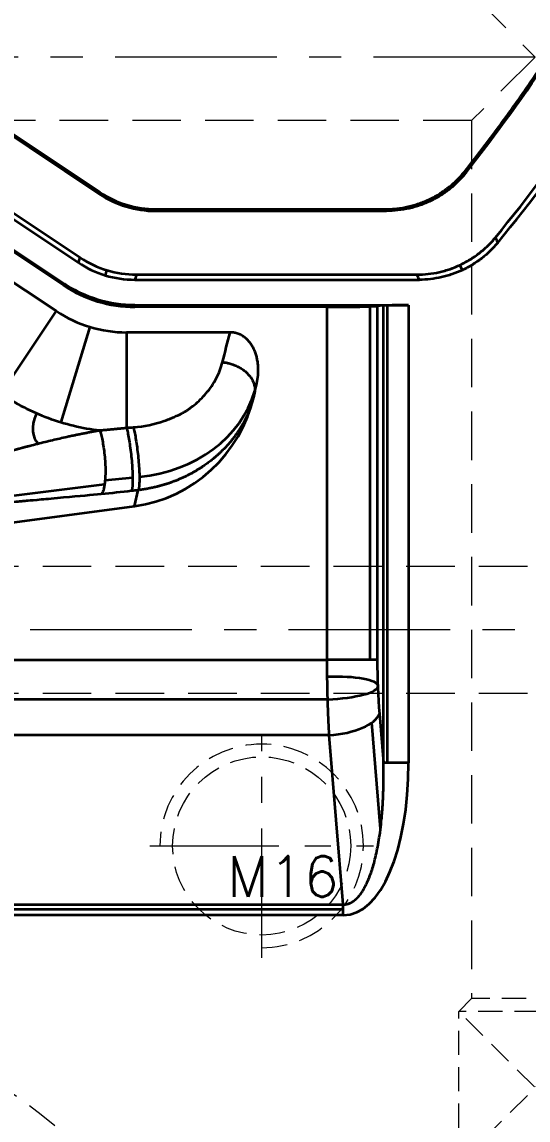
# Model space of a CAD drawing. Header units: millimetres. Extents: x -55 to 464, y 64 to 432.
# Drawn here: x 249.5 to 289.3, y 135.5 to 221.8 of the extents above; entities that cross this region are included whole.
import ezdxf

# ---------------------------------------------------------------- set-up
doc = ezdxf.new("R2010")
doc.units = ezdxf.units.MM
doc.linetypes.add('CENTER', pattern=[50.8, 31.75, -6.35, 6.35, -6.35])
doc.linetypes.add('HIDDEN', pattern=[9.525, 6.35, -3.175])
for name, color, linetype, lineweight in [('cool', 153, 'HIDDEN', 9), ('core', 7, 'Continuous', 20), ('screw', 33, 'Continuous', 13)]:
    doc.layers.add(name, color=color, linetype=linetype, lineweight=lineweight)
doc.styles.add('TXT', font='txt.shx', dxfattribs={"bigfont": 'gbcbig.shx'})

# ---------------------------------------------------------------- blocks, each defined once
blk = doc.blocks.new('screw_m16_g')
at = {"layer": 'screw', "color": 1, "linetype": 'CENTER', "ltscale": 0.32}
for p, q in [((0, -8.8), (0, 8.8)), ((-8.8, 0), (8.8, 0))]:
    blk.add_line(p, q, dxfattribs=at)
at = {"layer": 'screw', "color": 33, "linetype": 'HIDDEN', "ltscale": 0.32}
blk.add_circle((0, 0), 7, dxfattribs=at)
at = {"layer": 'screw', "color": 92, "linetype": 'HIDDEN', "ltscale": 0.32}
blk.add_arc((0, 0), 8, 270, 180, dxfattribs=at)
at = {"layer": 'screw', "color": 6, "style": 'TXT'}
blk.add_text('M16', height=3.2, dxfattribs=at).set_placement((-2.72, -4))
blk = doc.blocks.new('H-SL-1-1')
at = {"layer": 'cool', "ltscale": 0.6}
for p, q in [((14.33, 5), (485.67, 5)), ((14.33, -5), (485.67, -5))]:
    blk.add_line(p, q, dxfattribs=at)
at = {"layer": 'cool', "color": 1, "linetype": 'CENTER', "ltscale": 0.4}
blk.add_line((0, 0), (500, 0), dxfattribs=at)
blk = doc.blocks.new('cool_jt_g15')
at = {"layer": 'cool', "ltscale": 0.3}
for p, q in [((0, 6), (12, 6)), ((0, 6), (12, -6)), ((0, -6), (12, 6)), ((12, -6), (12, 6)), ((12, 6), (13, 5)), ((13, -5), (13, 5)), ((12, -6), (13, -5)), ((0, -6), (12, -6))]:
    blk.add_line(p, q, dxfattribs=at)
blk = doc.blocks.new('H-SL-2-1')
at = {"layer": 'cool', "ltscale": 0.6}
for p, q in [((339.5, -82), (344.5, -87)), ((344.5, -87), (339.5, -92)), ((339.5, -92), (14.33, -92)), ((339.5, -92), (339.5, -161))]:
    blk.add_line(p, q, dxfattribs=at)
at = {"layer": 'cool', "color": 1, "linetype": 'CENTER', "ltscale": 0.4}
blk.add_line((344.5, -87), (0, -87), dxfattribs=at)
at = {"layer": 'cool', "ltscale": 0.6, "rotation": 90}
blk.add_blockref('cool_jt_g15', (344.5, -174), dxfattribs=at)

msp = doc.modelspace()

# ---------------------------------------------------------------- linework, layer by layer
at = {"layer": 'core', "color": 7, "linetype": 'Continuous', "lineweight": 35}
for p, q in [((244.583, 215.567), (255.558, 208.25)), ((255.599, 208.387), (244.625, 215.703)), ((242.947, 210.163), (253.922, 202.847)), ((243.069, 210.567), (254.044, 203.25)), ((255.558, 208.25), (255.599, 208.387)), ((252.738, 201.068), (242.769, 207.713)), ((242.844, 207.825), (252.812, 201.18)), ((257.716, 207.388), (257.674, 207.251)), ((281.574, 207.684), (281.51, 207.821)), ((260.031, 207.045), (259.99, 206.909)), ((259.99, 206.909), (278.14, 206.909)), ((260.031, 207.045), (278.074, 207.045)), ((252.163, 199.047), (243.107, 205.085)), ((253.922, 202.847), (254.044, 203.25)), ((256.038, 201.848), (256.161, 202.251)), ((283.897, 202.659), (284.082, 202.253)), ((258.476, 201.909), (258.353, 201.505)), ((258.353, 201.505), (280.723, 201.505)), ((258.476, 201.909), (280.532, 201.909)), ((255.419, 199.802), (255.458, 199.931)), ((258.352, 199.502), (279.87, 199.502)), ((273.478, 199.368), (258.352, 199.368)), ((273.478, 171.621), (273.478, 199.368)), ((276.834, 199.4), (276.834, 171.621)), ((277.9, 199.473), (277.417, 199.426)), ((277.417, 199.426), (277.417, 171.621)), ((277.9, 163.525), (277.9, 199.473)), ((278.192, 199.486), (278.192, 163.525)), ((279.87, 199.502), (279.87, 163.525)), ((252.163, 199.047), (247.822, 192.536)), ((254.812, 197.797), (252.544, 190.307)), ((257.71, 197.368), (257.71, 189.868)), ((265.847, 197.368), (257.71, 197.368)), ((267.721, 192.395), (267.942, 193.38)), ((267.739, 192.476), (267.721, 192.395)), ((244.226, 183.991), (255.978, 185.43)), ((258.336, 183.709), (258.617, 184.966)), ((221.09, 178.759), (258.336, 183.709)), ((212.777, 171.621), (273.478, 171.621)), ((277.417, 171.621), (273.478, 171.621)), ((273.522, 168.518), (211.591, 168.518)), ((277.67, 158.354), (276.984, 166.697)), ((277.582, 167.395), (277.9, 163.525)), ((273.643, 165.705), (210.395, 165.705)), ((274.736, 152.407), (273.643, 165.705)), ((279.87, 163.525), (277.9, 163.525)), ((209.054, 152.407), (274.736, 152.407)), ((274.736, 152.005), (209.198, 152.005)), ((274.736, 151.562), (274.736, 152.407)), ((274.736, 151.562), (209.378, 151.562))]:
    msp.add_line(p, q, dxfattribs=at)
at = {"layer": 'core', "color": 8, "linetype": 'HIDDEN', "lineweight": 18, "ltscale": 0.002}
msp.add_line((267.757, 192.556), (267.739, 192.476), dxfattribs=at)
at = {"layer": 'core', "color": 7, "linetype": 'Continuous', "lineweight": 35}
for centre, radius, start, end in [((257.71, 207.368), 10, 236.30993, 270), ((212.829, 87.005), 59, 49.70386, 63.17589)]:
    msp.add_arc(centre, radius, start, end, dxfattribs=at)
at = {"layer": 'core', "color": 8, "linetype": 'HIDDEN', "lineweight": 18, "ltscale": 0.4}
msp.add_arc((212.829, 87.005), 62, 50.73197, 129.26803, dxfattribs=at)
at = {"layer": 'core', "color": 7, "linetype": 'Continuous', "lineweight": 35}
for centre, major_axis, ratio, start_param, end_param in [((259.996, 214.92), (-2.322, -7.668), 0.998504, 5.989599, 6.576772), ((260.037, 215.056), (-2.322, -7.668), 0.998504, 5.989599, 6.576772), ((258.36, 209.516), (2.322, 7.668), 0.998504, 2.848006, 3.435179), ((258.482, 209.92), (2.322, 7.668), 0.998504, 2.848006, 3.435179), ((273.478, 199.438), (4, 0), 0.017455, 4.712389, 6.108652), ((279.87, 199.467), (2, 0), 0.017455, 1.570796, 2.96706), ((257.084, 195.233), (-10.983, 0.99), 0.841195, 1.794924, 2.979053), ((256.987, 194.798), (2.445, 10.922), 0.982807, 3.48832, 4.712389), ((279.18, 171.621), (0, 10), 0.176327, 1.570796, 2.007129), ((273.478, 169.405), (4, 0.164), 0.221019, 4.714308, 7.842893), ((273.643, 167.395), (3.987, 0.328), 0.42145, 4.67775, 6.090511), ((273.777, 165.759), (-1.167, 14.189), 0.42145, 3.106954, 4.519714)]:
    msp.add_ellipse(centre, major_axis=major_axis, ratio=ratio, start_param=start_param, end_param=end_param, dxfattribs=at)
for points, knots in [([(286.705, 204.826), (289.358, 208.055), (295.956, 216.877), (304.871, 232.378), (312.35, 251.503), (316.906, 271.527), (318.435, 292.005), (316.906, 312.484), (312.35, 332.508), (304.871, 351.633), (295.956, 367.133), (289.358, 375.955), (286.705, 379.184)], [0, 0, 0, 0, 0.066367, 0.174776, 0.283184, 0.391592, 0.5, 0.608408, 0.716816, 0.825224, 0.933633, 1, 1, 1, 1]), ([(286.888, 204.414), (289.596, 207.7), (296.261, 216.598), (305.236, 232.202), (312.738, 251.383), (317.306, 271.466), (318.84, 292.005), (317.306, 312.544), (312.738, 332.627), (305.236, 351.808), (296.261, 367.412), (289.596, 376.31), (286.888, 379.597)], [0, 0, 0, 0, 0.067293, 0.17547, 0.283646, 0.391823, 0.5, 0.608177, 0.716354, 0.82453, 0.932707, 1, 1, 1, 1]), ([(284.345, 210.083), (285.488, 211.53), (286.6, 213), (287.951, 214.867), (288.219, 215.241), (288.752, 215.994), (289.017, 216.372), (289.804, 217.508), (290.32, 218.271), (291.845, 220.575), (292.829, 222.131), (294.256, 224.497), (294.723, 225.29), (295.412, 226.488), (295.64, 226.888), (296.091, 227.692), (296.314, 228.095), (297.422, 230.116), (298.273, 231.75), (299.498, 234.226), (299.897, 235.055), (300.679, 236.722), (301.061, 237.56), (301.808, 239.244), (302.173, 240.09), (302.707, 241.365), (302.883, 241.792), (303.23, 242.645), (303.401, 243.073), (304.245, 245.215), (304.884, 246.94), (306.089, 250.414), (306.656, 252.162), (307.715, 255.682), (308.208, 257.453), (308.893, 260.128), (309.112, 261.023), (309.426, 262.369), (309.529, 262.819), (309.729, 263.718), (309.827, 264.169), (310.303, 266.421), (310.646, 268.228), (311.105, 270.947), (311.248, 271.855), (311.515, 273.673), (311.64, 274.584), (311.985, 277.319), (312.176, 279.148), (312.407, 281.9), (312.474, 282.819), (312.546, 283.969), (312.56, 284.199), (312.586, 284.659), (312.624, 285.349), (312.656, 286.039), (312.751, 288.34), (312.789, 290.179), (312.789, 293.855), (312.713, 297.53), (312.483, 301.201), (312.252, 303.953), (312.166, 304.87), (312.046, 306.016), (312.021, 306.246), (311.97, 306.704), (311.893, 307.391), (311.699, 308.991), (311.512, 310.359), (311.244, 312.179), (311.101, 313.087), (310.642, 315.806), (309.956, 319.417), (309.119, 322.999), (308.434, 325.674), (308.196, 326.564), (307.887, 327.675), (307.825, 327.896), (307.699, 328.34), (307.508, 329.004), (307.312, 329.667), (306.648, 331.873), (306.08, 333.626), (305.173, 336.238), (304.861, 337.105), (304.381, 338.402), (304.218, 338.833), (303.889, 339.694), (303.722, 340.123), (302.877, 342.265), (302.166, 343.962), (301.046, 346.483), (300.665, 347.319), (299.884, 348.984), (299.484, 349.812), (298.26, 352.285), (297.41, 353.917), (296.413, 355.735), (296.302, 355.937), (296.078, 356.34), (295.966, 356.541), (295.627, 357.144), (294.944, 358.346), (294.242, 359.536), (292.816, 361.899), (291.833, 363.454), (289.803, 366.519), (288.756, 368.031), (286.599, 371.011), (285.488, 372.48), (284.345, 373.927)], [0, 0, 0, 0, 0.03125, 0.03125, 0.039063, 0.039063, 0.046875, 0.046875, 0.0625, 0.0625, 0.09375, 0.09375, 0.109375, 0.109375, 0.117188, 0.117188, 0.125, 0.125, 0.15625, 0.15625, 0.171875, 0.171875, 0.1875, 0.1875, 0.203125, 0.203125, 0.210938, 0.210938, 0.21875, 0.21875, 0.25, 0.25, 0.28125, 0.28125, 0.3125, 0.3125, 0.328125, 0.328125, 0.335938, 0.335938, 0.34375, 0.34375, 0.375, 0.375, 0.390625, 0.390625, 0.40625, 0.40625, 0.4375, 0.4375, 0.453125, 0.453125, 0.457031, 0.457031, 0.460938, 0.46875, 0.46875, 0.5, 0.5, 0.53125, 0.5625, 0.5625, 0.578125, 0.578125, 0.582031, 0.582031, 0.585938, 0.59375, 0.609375, 0.609375, 0.625, 0.625, 0.65625, 0.6875, 0.6875, 0.703125, 0.703125, 0.707031, 0.707031, 0.710938, 0.71875, 0.71875, 0.75, 0.75, 0.765625, 0.765625, 0.773438, 0.773438, 0.78125, 0.78125, 0.8125, 0.8125, 0.828125, 0.828125, 0.84375, 0.84375, 0.875, 0.875, 0.878906, 0.878906, 0.882813, 0.882813, 0.890625, 0.90625, 0.90625, 0.9375, 0.9375, 0.96875, 0.96875, 1, 1, 1, 1]), ([(284.408, 209.943), (286.808, 212.98), (292.83, 221.325), (300.976, 235.94), (307.825, 253.959), (311.993, 272.779), (313.392, 292.005), (311.993, 311.231), (307.825, 330.051), (300.976, 348.07), (292.83, 362.686), (286.808, 371.03), (284.408, 374.067)], [0, 0, 0, 0, 0.065602, 0.174201, 0.282801, 0.3914, 0.5, 0.6086, 0.717199, 0.825799, 0.934398, 1, 1, 1, 1]), ([(278.074, 207.045), (278.226, 207.045), (278.377, 207.049), (278.677, 207.066), (278.826, 207.079), (279.123, 207.112), (279.271, 207.133), (279.565, 207.184), (279.712, 207.213), (280.003, 207.28), (280.148, 207.317), (280.365, 207.38), (280.437, 207.402), (280.581, 207.447), (280.652, 207.472), (280.866, 207.547), (281.007, 207.601), (281.284, 207.716), (281.421, 207.778), (281.69, 207.908), (281.823, 207.977), (282.084, 208.122), (282.212, 208.198), (282.465, 208.358), (282.59, 208.441), (282.773, 208.572), (282.834, 208.617), (282.954, 208.708), (283.014, 208.754), (283.191, 208.896), (283.306, 208.994), (283.53, 209.196), (283.639, 209.299), (283.851, 209.513), (283.954, 209.623), (284.154, 209.848), (284.251, 209.964), (284.344, 210.083)], [0, 0, 0, 0, 0.0625, 0.0625, 0.125, 0.125, 0.1875, 0.1875, 0.25, 0.25, 0.3125, 0.3125, 0.34375, 0.34375, 0.375, 0.375, 0.4375, 0.4375, 0.5, 0.5, 0.5625, 0.5625, 0.625, 0.625, 0.6875, 0.6875, 0.71875, 0.71875, 0.75, 0.75, 0.8125, 0.8125, 0.875, 0.875, 0.9375, 0.9375, 1, 1, 1, 1]), ([(284.408, 209.943), (284.22, 209.706), (284.021, 209.481), (283.6, 209.057), (283.378, 208.857), (282.912, 208.483), (282.668, 208.308), (282.156, 207.984), (281.894, 207.839), (281.356, 207.578), (281.08, 207.463), (280.517, 207.264), (280.228, 207.18), (279.638, 207.044), (279.045, 206.943), (278.443, 206.909), (278.14, 206.909)], [0, 0, 0, 0, 0.125, 0.125, 0.25, 0.25, 0.375, 0.375, 0.5, 0.5, 0.625, 0.625, 0.75, 0.75, 0.875, 1, 1, 1, 1]), ([(284.344, 210.083), (284.348, 210.076), (284.351, 210.069), (284.361, 210.046), (284.369, 210.029), (284.387, 209.99), (284.397, 209.967), (284.408, 209.943)], [0, 0, 0, 0, 0.150228, 0.150228, 0.499998, 0.499998, 1, 1, 1, 1]), ([(278.14, 206.909), (278.138, 206.913), (278.136, 206.917), (278.126, 206.938), (278.118, 206.955), (278.101, 206.989), (278.093, 207.007), (278.081, 207.031), (278.078, 207.038), (278.074, 207.045)], [0, 0, 0, 0, 0.092109, 0.092109, 0.463996, 0.463996, 0.849768, 0.849768, 1, 1, 1, 1]), ([(280.532, 201.909), (280.828, 201.909), (281.417, 201.941), (281.998, 202.039), (282.358, 202.12), (282.43, 202.137), (282.574, 202.173), (282.787, 202.231), (282.997, 202.297), (283.413, 202.44), (283.683, 202.55), (284.211, 202.8), (284.469, 202.94), (284.752, 203.114), (284.783, 203.133), (284.846, 203.173), (284.877, 203.193), (284.97, 203.254), (285.153, 203.378), (285.331, 203.509), (285.678, 203.779), (285.898, 203.972), (286.318, 204.381), (286.517, 204.597), (286.705, 204.826)], [0, 0, 0, 0, 0.125, 0.25, 0.25, 0.28125, 0.28125, 0.3125, 0.375, 0.375, 0.5, 0.5, 0.625, 0.625, 0.640625, 0.640625, 0.65625, 0.65625, 0.6875, 0.75, 0.75, 0.875, 0.875, 1, 1, 1, 1]), ([(286.705, 204.826), (286.718, 204.797), (286.731, 204.768), (286.761, 204.699), (286.779, 204.66), (286.827, 204.551), (286.858, 204.482), (286.888, 204.414)], [0, 0, 0, 0, 0.211086, 0.211086, 0.5, 0.5, 1, 1, 1, 1]), ([(286.888, 204.414), (286.7, 204.185), (286.301, 203.753), (285.858, 203.367), (285.566, 203.14), (285.507, 203.096), (285.388, 203.009), (285.208, 202.88), (285.024, 202.76), (284.65, 202.531), (284.394, 202.392), (283.866, 202.144), (283.595, 202.033), (283.247, 201.914), (283.177, 201.891), (283.036, 201.847), (282.824, 201.784), (282.61, 201.73), (282.181, 201.634), (281.893, 201.586), (281.312, 201.521), (281.018, 201.505), (280.723, 201.505)], [0, 0, 0, 0, 0.125, 0.25, 0.25, 0.28125, 0.28125, 0.3125, 0.375, 0.375, 0.5, 0.5, 0.625, 0.625, 0.65625, 0.65625, 0.6875, 0.75, 0.75, 0.875, 0.875, 1, 1, 1, 1]), ([(258.352, 199.503), (257.373, 199.503), (256.395, 199.647), (254.521, 200.214), (253.627, 200.637), (252.813, 201.18)], [0, 0, 0, 0, 0.5, 0.5, 1, 1, 1, 1]), ([(280.723, 201.505), (280.711, 201.531), (280.698, 201.557), (280.667, 201.622), (280.648, 201.662), (280.611, 201.743), (280.591, 201.783), (280.559, 201.852), (280.546, 201.88), (280.532, 201.909)], [0, 0, 0, 0, 0.19169, 0.19169, 0.488418, 0.488418, 0.788913, 0.788913, 1, 1, 1, 1]), ([(252.738, 201.068), (253.564, 200.518), (254.47, 200.09), (256.368, 199.515), (257.36, 199.369), (258.352, 199.368)], [0, 0, 0, 0, 0.5, 0.5, 1, 1, 1, 1]), ([(267.942, 193.38), (267.989, 193.59), (268.022, 193.801), (268.05, 194.119), (268.055, 194.225), (268.06, 194.438), (268.058, 194.544), (268.05, 194.704), (268.046, 194.758), (268.037, 194.865), (268.031, 194.918), (268.01, 195.079), (267.992, 195.185), (267.948, 195.394), (267.922, 195.497), (267.86, 195.702), (267.824, 195.803), (267.763, 195.952), (267.741, 196.001), (267.695, 196.099), (267.671, 196.147), (267.594, 196.289), (267.538, 196.38), (267.415, 196.555), (267.348, 196.639), (267.256, 196.738), (267.237, 196.758), (267.199, 196.796), (267.141, 196.853), (267.081, 196.906), (266.956, 197.007), (266.867, 197.068), (266.75, 197.135), (266.726, 197.148), (266.678, 197.173), (266.605, 197.208), (266.531, 197.239), (266.38, 197.294), (266.277, 197.321), (266.144, 197.345), (266.118, 197.349), (266.064, 197.356), (266.037, 197.359), (265.956, 197.366), (265.901, 197.368), (265.847, 197.368)], [0, 0, 0, 0, 0.125, 0.125, 0.1875, 0.1875, 0.25, 0.25, 0.28125, 0.28125, 0.3125, 0.3125, 0.375, 0.375, 0.4375, 0.4375, 0.5, 0.5, 0.53125, 0.53125, 0.5625, 0.5625, 0.625, 0.625, 0.6875, 0.6875, 0.703125, 0.703125, 0.71875, 0.75, 0.75, 0.8125, 0.8125, 0.828125, 0.828125, 0.84375, 0.875, 0.875, 0.9375, 0.9375, 0.953125, 0.953125, 0.96875, 0.96875, 1, 1, 1, 1]), ([(258.244, 189.912), (259.085, 189.981), (259.887, 190.144), (260.745, 190.435), (260.782, 190.448), (260.914, 190.497), (261.113, 190.571), (261.314, 190.654), (261.717, 190.83), (261.897, 190.917), (262.109, 191.033), (262.225, 191.099), (262.385, 191.197), (262.627, 191.355), (262.874, 191.54), (263.378, 191.95), (263.693, 192.256), (264.108, 192.745), (264.269, 192.954), (264.531, 193.341), (264.887, 193.937), (265.133, 194.58), (265.248, 195.029)], [0, 0, 0, 0, 0.25, 0.25, 0.28125, 0.28125, 0.3125, 0.375, 0.375, 0.5, 0.5, 0.53125, 0.53125, 0.5625, 0.625, 0.625, 0.75, 0.75, 0.8125, 0.8125, 0.875, 1, 1, 1, 1]), ([(247.822, 192.536), (248.401, 192.15), (249.003, 191.797), (250.245, 191.166), (250.884, 190.886), (252.19, 190.404), (252.858, 190.201), (254.212, 189.875), (254.898, 189.752), (255.59, 189.669)], [0, 0, 0, 0, 0.25, 0.25, 0.5, 0.5, 0.75, 0.75, 1, 1, 1, 1]), ([(267.757, 192.556), (267.754, 192.541), (267.747, 192.511), (267.737, 192.466), (267.726, 192.421), (267.715, 192.377), (267.704, 192.332), (267.693, 192.288), (267.681, 192.244), (267.67, 192.2), (267.658, 192.157), (267.646, 192.113), (267.633, 192.07), (267.621, 192.027), (267.608, 191.984), (267.596, 191.941), (267.583, 191.898), (267.569, 191.856), (267.556, 191.814), (267.542, 191.772), (267.529, 191.73), (267.515, 191.688), (267.501, 191.647), (267.486, 191.606), (267.472, 191.564), (267.457, 191.524), (267.443, 191.483), (267.428, 191.442), (267.413, 191.402), (267.397, 191.362), (267.382, 191.322), (267.367, 191.282), (267.351, 191.242), (267.335, 191.203), (267.319, 191.164), (267.303, 191.125), (267.287, 191.086), (267.27, 191.047), (267.254, 191.009), (267.237, 190.97), (267.22, 190.932), (267.203, 190.894), (267.186, 190.857), (267.169, 190.819), (267.152, 190.782), (267.135, 190.745), (267.117, 190.708), (267.099, 190.671), (267.082, 190.634), (267.064, 190.598), (267.046, 190.562), (267.028, 190.526), (267.009, 190.49), (266.991, 190.454), (266.973, 190.419), (266.954, 190.384), (266.935, 190.348), (266.917, 190.314), (266.898, 190.279), (266.879, 190.244), (266.86, 190.21), (266.841, 190.176), (266.822, 190.142), (266.802, 190.108), (266.783, 190.075), (266.764, 190.041), (266.744, 190.008), (266.725, 189.975), (266.705, 189.942), (266.685, 189.909), (266.665, 189.877), (266.645, 189.845), (266.625, 189.812), (266.605, 189.781), (266.585, 189.749), (266.565, 189.717), (266.475, 189.577), (266.309, 189.333), (266.054, 188.992), (265.784, 188.664), (265.502, 188.35), (265.252, 188.093), (265.042, 187.892), (264.88, 187.744), (264.719, 187.603), (264.561, 187.469), (264.406, 187.344), (264.254, 187.225), (264.105, 187.114), (263.961, 187.009), (263.82, 186.911), (263.698, 186.828), (263.593, 186.758), (263.502, 186.699), (263.409, 186.639), (263.313, 186.58), (263.215, 186.52), (263.114, 186.461), (263.011, 186.401), (262.905, 186.341), (262.797, 186.281), (262.686, 186.222), (262.572, 186.163), (262.456, 186.104), (262.337, 186.046), (262.216, 185.988), (262.092, 185.93), (261.965, 185.874), (261.85, 185.824), (261.749, 185.782), (261.663, 185.746), (261.576, 185.711), (261.488, 185.677), (261.4, 185.644), (261.312, 185.611), (261.223, 185.579), (261.134, 185.547), (261.045, 185.516), (260.955, 185.486), (260.865, 185.457), (260.775, 185.428), (260.684, 185.4), (260.593, 185.373), (260.502, 185.346), (260.41, 185.32), (260.318, 185.295), (260.226, 185.27), (260.133, 185.246), (260.04, 185.223), (259.947, 185.201), (259.854, 185.179), (259.76, 185.159), (259.666, 185.138), (259.572, 185.119), (259.477, 185.1), (259.383, 185.082), (259.288, 185.065), (259.192, 185.049), (259.097, 185.033), (259.001, 185.018), (258.906, 185.004), (258.81, 184.99), (258.713, 184.978), (258.649, 184.97), (258.617, 184.966)], [0, 0, 0, 0, 0.004191, 0.008368, 0.012531, 0.01668, 0.020816, 0.024938, 0.029046, 0.033141, 0.037222, 0.041289, 0.045343, 0.049383, 0.053409, 0.057421, 0.06142, 0.065405, 0.069377, 0.073334, 0.077279, 0.081209, 0.085126, 0.089029, 0.092918, 0.096794, 0.100656, 0.104505, 0.108339, 0.112161, 0.115968, 0.119762, 0.123542, 0.127309, 0.131062, 0.134801, 0.138527, 0.142239, 0.145937, 0.149622, 0.153293, 0.156951, 0.160595, 0.164225, 0.167842, 0.171445, 0.175035, 0.178611, 0.182173, 0.185722, 0.189257, 0.192779, 0.196287, 0.199782, 0.203263, 0.20673, 0.210184, 0.213624, 0.217051, 0.220464, 0.223864, 0.22725, 0.230622, 0.233981, 0.237327, 0.240659, 0.243977, 0.247282, 0.250574, 0.253852, 0.257116, 0.260367, 0.263604, 0.266828, 0.270039, 0.273236, 0.276419, 0.312641, 0.348325, 0.383478, 0.418109, 0.452223, 0.470504, 0.488136, 0.505121, 0.521458, 0.537151, 0.552199, 0.566605, 0.580372, 0.5935, 0.605994, 0.614021, 0.622187, 0.630494, 0.638941, 0.647528, 0.656256, 0.665126, 0.674136, 0.683289, 0.692583, 0.70202, 0.711598, 0.72132, 0.731184, 0.741191, 0.751341, 0.761634, 0.76844, 0.775245, 0.782049, 0.788852, 0.795655, 0.802457, 0.809258, 0.816059, 0.82286, 0.829661, 0.836462, 0.843263, 0.850064, 0.856865, 0.863668, 0.87047, 0.877274, 0.884078, 0.890883, 0.89769, 0.904497, 0.911306, 0.918117, 0.924929, 0.931742, 0.938558, 0.945375, 0.952195, 0.959017, 0.965841, 0.972667, 0.979496, 0.986328, 0.993163, 1, 1, 1, 1]), ([(255.59, 189.669), (255.613, 189.671), (255.659, 189.675), (255.729, 189.681), (255.799, 189.688), (255.868, 189.694), (255.937, 189.7), (256.006, 189.707), (256.076, 189.713), (256.145, 189.719), (256.214, 189.726), (256.282, 189.732), (256.351, 189.739), (256.42, 189.745), (256.488, 189.751), (256.557, 189.758), (256.625, 189.764), (256.693, 189.771), (256.762, 189.777), (256.83, 189.784), (256.898, 189.79), (256.966, 189.796), (257.034, 189.803), (257.102, 189.809), (257.17, 189.816), (257.237, 189.822), (257.305, 189.829), (257.373, 189.835), (257.44, 189.842), (257.508, 189.848), (257.575, 189.855), (257.642, 189.861), (257.687, 189.865), (257.71, 189.868)], [0, 0, 0, 0, 0.033235, 0.066392, 0.099473, 0.132479, 0.16541, 0.198269, 0.231057, 0.263774, 0.296422, 0.329003, 0.361518, 0.393968, 0.426354, 0.458678, 0.490942, 0.523146, 0.555291, 0.58738, 0.619413, 0.651393, 0.68332, 0.715195, 0.747021, 0.778798, 0.810528, 0.842212, 0.873853, 0.90545, 0.937006, 0.968522, 1, 1, 1, 1]), ([(243.917, 186.679), (243.939, 186.686), (243.982, 186.699), (244.046, 186.719), (244.111, 186.739), (244.175, 186.759), (244.24, 186.779), (244.304, 186.799), (244.369, 186.819), (244.434, 186.839), (244.498, 186.859), (244.563, 186.879), (244.628, 186.899), (244.693, 186.919), (244.758, 186.939), (244.822, 186.959), (244.887, 186.978), (244.952, 186.998), (245.017, 187.018), (245.082, 187.038), (245.147, 187.057), (245.212, 187.077), (245.277, 187.097), (245.342, 187.116), (245.407, 187.136), (245.471, 187.156), (245.536, 187.175), (245.601, 187.195), (245.666, 187.214), (245.731, 187.234), (245.796, 187.253), (245.861, 187.273), (245.926, 187.292), (245.991, 187.311), (246.056, 187.331), (246.121, 187.35), (246.186, 187.369), (246.251, 187.388), (246.315, 187.408), (246.38, 187.427), (246.445, 187.446), (246.51, 187.465), (246.575, 187.484), (246.639, 187.503), (246.704, 187.522), (246.769, 187.541), (246.834, 187.56), (246.898, 187.578), (246.963, 187.597), (247.028, 187.616), (247.092, 187.635), (247.157, 187.653), (247.222, 187.672), (247.286, 187.691), (247.351, 187.709), (247.415, 187.727), (247.48, 187.746), (247.544, 187.764), (247.608, 187.783), (247.673, 187.801), (247.737, 187.819), (247.801, 187.837), (247.866, 187.856), (247.93, 187.874), (247.994, 187.892), (248.058, 187.91), (248.122, 187.928), (248.186, 187.945), (248.25, 187.963), (248.314, 187.981), (248.378, 187.999), (248.442, 188.017), (248.506, 188.034), (248.57, 188.052), (248.634, 188.069), (248.698, 188.087), (248.762, 188.104), (248.825, 188.122), (248.889, 188.139), (248.953, 188.156), (249.016, 188.174), (249.08, 188.191), (249.143, 188.208), (249.207, 188.225), (249.27, 188.242), (249.334, 188.259), (249.397, 188.276), (249.46, 188.293), (249.523, 188.31), (249.587, 188.326), (249.65, 188.343), (249.713, 188.36), (249.776, 188.376), (249.839, 188.393), (249.902, 188.409), (249.965, 188.426), (250.028, 188.442), (250.274, 188.506), (250.698, 188.615), (251.294, 188.763), (251.877, 188.904), (252.448, 189.037), (252.88, 189.133), (253.174, 189.197), (253.334, 189.232), (253.493, 189.266), (253.65, 189.299), (253.806, 189.331), (253.96, 189.362), (254.114, 189.393), (254.266, 189.424), (254.417, 189.453), (254.567, 189.482), (254.716, 189.511), (254.864, 189.538), (255.011, 189.565), (255.157, 189.592), (255.302, 189.618), (255.446, 189.644), (255.542, 189.66), (255.59, 189.669)], [0, 0, 0, 0, 0.005375, 0.010753, 0.016135, 0.021521, 0.02691, 0.032302, 0.037697, 0.043096, 0.048497, 0.053902, 0.059309, 0.064719, 0.070133, 0.075548, 0.080967, 0.086388, 0.091811, 0.097237, 0.102665, 0.108095, 0.113527, 0.118962, 0.124399, 0.129837, 0.135278, 0.14072, 0.146164, 0.15161, 0.157057, 0.162506, 0.167957, 0.173409, 0.178862, 0.184317, 0.189773, 0.19523, 0.200688, 0.206148, 0.211608, 0.217069, 0.222532, 0.227995, 0.233459, 0.238923, 0.244389, 0.249855, 0.255321, 0.260788, 0.266256, 0.271724, 0.277192, 0.282661, 0.28813, 0.293599, 0.299069, 0.304539, 0.310008, 0.315478, 0.320948, 0.326418, 0.331888, 0.337358, 0.342827, 0.348297, 0.353766, 0.359235, 0.364704, 0.370172, 0.37564, 0.381108, 0.386575, 0.392042, 0.397508, 0.402974, 0.40844, 0.413904, 0.419369, 0.424832, 0.430295, 0.435758, 0.44122, 0.446681, 0.452141, 0.4576, 0.463059, 0.468517, 0.473974, 0.479431, 0.484886, 0.490341, 0.495795, 0.501248, 0.5067, 0.512152, 0.517602, 0.523051, 0.57603, 0.627943, 0.678831, 0.728743, 0.777735, 0.791818, 0.805762, 0.819569, 0.833243, 0.846786, 0.8602, 0.873488, 0.886652, 0.899695, 0.912619, 0.925428, 0.938124, 0.950709, 0.963186, 0.975559, 0.987829, 1, 1, 1, 1]), ([(255.711, 184.648), (254.98, 184.577), (253.996, 184.486), (252.447, 184.349), (252.077, 184.317), (251.487, 184.264), (250.692, 184.193), (250.164, 184.145), (249.903, 184.121), (249.805, 184.112), (249.679, 184.101), (249.491, 184.083), (249.061, 184.042), (248.234, 183.962), (247.584, 183.896), (247.074, 183.842), (246.914, 183.825), (246.656, 183.797), (246.273, 183.755), (245.404, 183.655), (244.703, 183.569), (244.256, 183.51)], [0, 0, 0, 0, 0.25, 0.25, 0.3125, 0.3125, 0.375, 0.5, 0.5, 0.515625, 0.515625, 0.53125, 0.5625, 0.625, 0.75, 0.75, 0.78125, 0.78125, 0.8125, 0.875, 1, 1, 1, 1]), ([(273.643, 165.705), (273.642, 165.722), (273.64, 165.757), (273.637, 165.81), (273.634, 165.863), (273.631, 165.916), (273.628, 165.969), (273.625, 166.022), (273.622, 166.075), (273.619, 166.128), (273.616, 166.181), (273.613, 166.235), (273.611, 166.288), (273.608, 166.342), (273.605, 166.395), (273.602, 166.449), (273.6, 166.503), (273.597, 166.556), (273.595, 166.61), (273.592, 166.664), (273.589, 166.718), (273.587, 166.772), (273.584, 166.826), (273.582, 166.881), (273.58, 166.935), (273.577, 166.989), (273.575, 167.044), (273.572, 167.098), (273.57, 167.152), (273.568, 167.207), (273.565, 167.262), (273.563, 167.316), (273.561, 167.371), (273.559, 167.426), (273.557, 167.481), (273.555, 167.536), (273.552, 167.591), (273.55, 167.646), (273.548, 167.701), (273.546, 167.756), (273.544, 167.811), (273.542, 167.866), (273.541, 167.921), (273.539, 167.977), (273.537, 168.032), (273.535, 168.087), (273.533, 168.143), (273.531, 168.198), (273.53, 168.254), (273.528, 168.309), (273.526, 168.365), (273.525, 168.42), (273.523, 168.476), (273.521, 168.532), (273.52, 168.588), (273.518, 168.643), (273.517, 168.699), (273.515, 168.755), (273.514, 168.811), (273.512, 168.867), (273.511, 168.923), (273.51, 168.979), (273.508, 169.034), (273.507, 169.09), (273.506, 169.147), (273.504, 169.203), (273.503, 169.259), (273.502, 169.315), (273.501, 169.371), (273.5, 169.427), (273.499, 169.483), (273.497, 169.539), (273.496, 169.595), (273.495, 169.652), (273.494, 169.708), (273.493, 169.764), (273.492, 169.82), (273.492, 169.877), (273.491, 169.933), (273.49, 169.989), (273.489, 170.045), (273.488, 170.102), (273.487, 170.158), (273.487, 170.214), (273.486, 170.271), (273.485, 170.327), (273.485, 170.383), (273.484, 170.44), (273.483, 170.496), (273.483, 170.552), (273.482, 170.609), (273.482, 170.665), (273.481, 170.721), (273.481, 170.778), (273.481, 170.834), (273.48, 170.89), (273.48, 170.946), (273.479, 171.003), (273.479, 171.059), (273.479, 171.115), (273.479, 171.172), (273.478, 171.228), (273.478, 171.284), (273.478, 171.34), (273.478, 171.397), (273.478, 171.453), (273.478, 171.509), (273.478, 171.565), (273.478, 171.603), (273.478, 171.621)], [0, 0, 0, 0, 0.009504, 0.019005, 0.028504, 0.037999, 0.047491, 0.05698, 0.066465, 0.075948, 0.085428, 0.094905, 0.104378, 0.113849, 0.123317, 0.132781, 0.142243, 0.151701, 0.161157, 0.170609, 0.180058, 0.189505, 0.198948, 0.208388, 0.217826, 0.22726, 0.236691, 0.246119, 0.255544, 0.264967, 0.274386, 0.283802, 0.293215, 0.302625, 0.312032, 0.321437, 0.330838, 0.340236, 0.349631, 0.359023, 0.368412, 0.377799, 0.387182, 0.396562, 0.40594, 0.415314, 0.424685, 0.434054, 0.443419, 0.452781, 0.462141, 0.471497, 0.480851, 0.490202, 0.499549, 0.508894, 0.518236, 0.527574, 0.53691, 0.546243, 0.555573, 0.5649, 0.574224, 0.583545, 0.592864, 0.602179, 0.611491, 0.620801, 0.630107, 0.639411, 0.648712, 0.658009, 0.667304, 0.676596, 0.685885, 0.695171, 0.704455, 0.713735, 0.723012, 0.732287, 0.741559, 0.750827, 0.760093, 0.769356, 0.778616, 0.787874, 0.797128, 0.806379, 0.815628, 0.824874, 0.834117, 0.843357, 0.852594, 0.861828, 0.871059, 0.880288, 0.889514, 0.898736, 0.907956, 0.917174, 0.926388, 0.935599, 0.944808, 0.954014, 0.963217, 0.972417, 0.981614, 0.990808, 1, 1, 1, 1]), ([(274.736, 152.407), (274.742, 152.407), (274.753, 152.406), (274.769, 152.406), (274.786, 152.406), (274.802, 152.406), (274.819, 152.407), (274.835, 152.408), (274.852, 152.409), (274.868, 152.41), (274.885, 152.411), (274.901, 152.413), (274.918, 152.415), (274.934, 152.417), (274.951, 152.419), (274.967, 152.422), (274.983, 152.424), (275, 152.427), (275.016, 152.43), (275.032, 152.434), (275.048, 152.438), (275.065, 152.442), (275.081, 152.446), (275.097, 152.45), (275.113, 152.455), (275.13, 152.459), (275.146, 152.464), (275.162, 152.47), (275.178, 152.475), (275.194, 152.481), (275.21, 152.487), (275.226, 152.493), (275.242, 152.5), (275.258, 152.506), (275.274, 152.513), (275.29, 152.52), (275.306, 152.527), (275.322, 152.535), (275.338, 152.543), (275.354, 152.551), (275.37, 152.559), (275.386, 152.568), (275.401, 152.576), (275.417, 152.585), (275.433, 152.594), (275.449, 152.604), (275.464, 152.613), (275.48, 152.623), (275.496, 152.633), (275.511, 152.644), (275.527, 152.654), (275.543, 152.665), (275.558, 152.676), (275.574, 152.687), (275.589, 152.698), (275.605, 152.71), (275.62, 152.722), (275.635, 152.734), (275.651, 152.746), (275.666, 152.759), (275.682, 152.772), (275.697, 152.785), (275.712, 152.798), (275.727, 152.812), (275.742, 152.825), (275.758, 152.839), (275.773, 152.853), (275.788, 152.868), (275.803, 152.882), (275.818, 152.897), (275.833, 152.912), (275.848, 152.928), (275.863, 152.943), (275.878, 152.959), (275.893, 152.975), (275.908, 152.991), (275.922, 153.008), (275.937, 153.024), (275.952, 153.041), (275.967, 153.058), (275.981, 153.076), (275.996, 153.093), (276.01, 153.111), (276.025, 153.129), (276.039, 153.147), (276.054, 153.166), (276.133, 153.268), (276.272, 153.47), (276.458, 153.793), (276.638, 154.161), (276.809, 154.572), (276.972, 155.027), (277.13, 155.543), (277.282, 156.127), (277.424, 156.785), (277.553, 157.505), (277.666, 158.286), (277.732, 158.873), (277.768, 159.245), (277.78, 159.382), (277.792, 159.522), (277.804, 159.666), (277.815, 159.812), (277.826, 159.96), (277.836, 160.112), (277.846, 160.266), (277.855, 160.424), (277.863, 160.584), (277.871, 160.747), (277.879, 160.912), (277.885, 161.081), (277.891, 161.252), (277.897, 161.426), (277.901, 161.603), (277.905, 161.783), (277.908, 161.965), (277.911, 162.151), (277.912, 162.339), (277.912, 162.53), (277.912, 162.723), (277.911, 162.92), (277.908, 163.119), (277.905, 163.321), (277.902, 163.456), (277.9, 163.525)], [0, 0, 0, 0, 0.001343, 0.002684, 0.004024, 0.005363, 0.006702, 0.00804, 0.009377, 0.010715, 0.012052, 0.01339, 0.014729, 0.016069, 0.01741, 0.018752, 0.020096, 0.021441, 0.022789, 0.024139, 0.025492, 0.026847, 0.028206, 0.029568, 0.030933, 0.032302, 0.033674, 0.035051, 0.036433, 0.037819, 0.03921, 0.040605, 0.042006, 0.043413, 0.044825, 0.046243, 0.047667, 0.049097, 0.050534, 0.051977, 0.053427, 0.054884, 0.056348, 0.05782, 0.059299, 0.060786, 0.062281, 0.063784, 0.065296, 0.066815, 0.068344, 0.069881, 0.071427, 0.072982, 0.074546, 0.076119, 0.077702, 0.079295, 0.080898, 0.08251, 0.084133, 0.085765, 0.087408, 0.089062, 0.090726, 0.092401, 0.094087, 0.095783, 0.097491, 0.09921, 0.10094, 0.102682, 0.104435, 0.1062, 0.107976, 0.109765, 0.111565, 0.113377, 0.115202, 0.117039, 0.118888, 0.120749, 0.122623, 0.12451, 0.126409, 0.128321, 0.130246, 0.157838, 0.18822, 0.221524, 0.25785, 0.297274, 0.339856, 0.390119, 0.445088, 0.5048, 0.569285, 0.638564, 0.649627, 0.660916, 0.672432, 0.684175, 0.696145, 0.708342, 0.720766, 0.733416, 0.746294, 0.7594, 0.772732, 0.786291, 0.800078, 0.814092, 0.828334, 0.842802, 0.857499, 0.872422, 0.887573, 0.902951, 0.918557, 0.934391, 0.950452, 0.96674, 0.983256, 1, 1, 1, 1])]:
    msp.add_open_spline(points, degree=3, knots=knots, dxfattribs=at)
for points, degree in [([(252.738, 201.068), (252.812, 201.18)], 1), ([(258.352, 199.502), (258.352, 199.368)], 1), ([(265.248, 195.029), (265.448, 195.809), (265.647, 196.588), (265.847, 197.368)], 3), ([(250.612, 191.024), (250.13, 189.868), (250.307, 189.139), (250.747, 188.626)], 3), ([(257.71, 189.868), (257.888, 189.882), (258.066, 189.897), (258.244, 189.912)], 3), ([(258.181, 185.946), (257.455, 185.863), (256.73, 185.786), (256.011, 185.716)], 3), ([(258.084, 184.903), (257.315, 184.813), (256.523, 184.728), (255.711, 184.648)], 3), ([(258.617, 184.966), (258.439, 184.945), (258.262, 184.924), (258.084, 184.903)], 3)]:
    msp.add_open_spline(points, degree=degree, dxfattribs=at)
for points, weights in [([(265.248, 195.029), (268.244, 194.729), (267.757, 192.556)], [1, 0.647182442458, 1]), ([(257.71, 189.868), (258.668, 185.999), (258.084, 184.903)], [1, 0.441993782062, 1]), ([(258.244, 189.912), (259.199, 186.058), (258.617, 184.966)], [1, 0.441993782062, 1]), ([(255.59, 189.669), (256.899, 185.794), (255.711, 184.648)], [1, 0.451293750027, 1])]:
    msp.add_rational_spline(points, weights, degree=2, dxfattribs=at)

# ---------------------------------------------------------------- block references
for name, p in [('H-SL-2-1', (-54.672, 306.005)), ('H-SL-1-1', (-54.672, 174.005))]:
    msp.add_blockref(name, p)
at = {"layer": 'screw'}
msp.add_blockref('screw_m16_g', (268.328, 157.005), dxfattribs=at)

doc.saveas('drawing.dxf')
